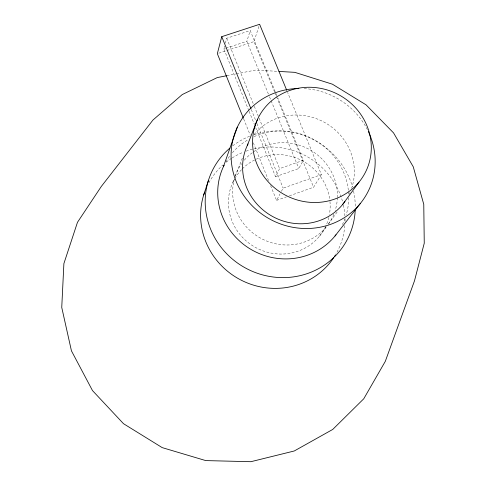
<?xml version="1.0" encoding="UTF-8"?>
<svg xmlns="http://www.w3.org/2000/svg" width="486" height="486" viewBox="0 0 486 486"><rect width="100%" height="100%" fill="white"/><g stroke="black" fill="none" stroke-linecap="round" stroke-linejoin="round"><path stroke-width="0.36" stroke-dasharray="2.43 1.82" d="M248.838 110.693L223.821 48.892L224.587 46.055M225.358 43.224L226.701 38.26L250.211 30.563L275.762 92.978M268.387 94.023L246.864 41.31L250.211 30.563M274.614 92L253.978 41.583L259.141 25.74M232.806 182.432L234.167 178.951M235.26 176.169L242.417 157.926M255.66 127.545L275.556 176.704L279.596 168.618L303.325 160.301L277.773 97.886M270.611 185.646L276.558 200.39L280.015 193.944M281.394 191.363L283.125 188.137L321.386 174.608L287.615 92.431M275.556 176.704L298.811 168.533L303.325 160.301M289.377 195.84L313.592 187.238L321.386 174.608M319.417 236.287L325.954 227.345M328.147 224.338L337.393 211.683M276.558 200.39L286.527 196.848M223.821 48.892L225.261 48.418M225.978 48.181L246.864 41.31M218.767 53.187L253.978 41.583M226.847 75.701L235.698 73.963M236.433 73.817L255.606 70.063L277.463 71.333M276.054 93.677L277.488 97.182M274.9 92.704L313.592 187.238M269.536 96.836L298.811 168.533M226.701 38.26L254.002 105.541M254.287 106.246L258.831 117.46M259.117 118.159L279.596 168.618M251.305 109.605L255.849 120.826M256.985 123.632L283.125 188.137M249.118 111.391L254.518 124.738M243.686 118.949L250.205 135.096M253.321 142.823L268.624 180.731M225.875 161.941A66.169 63.295 28.7 0 1 230.054 155.648M232.411 152.738A66.169 63.295 28.7 0 1 248.638 139.391M254.075 136.633A66.169 63.295 28.7 0 1 348.407 190.87M348.48 191.624A66.169 63.295 28.7 0 1 348.687 194.649M348.741 197.693A66.169 63.295 28.7 0 1 346.22 214.8M345.042 218.384A66.169 63.295 28.7 0 1 342.381 224.575M304.151 88.58A72.888 69.158 28.7 0 1 367.665 130.175M208.859 182.791A72.864 70.039 28.9 0 1 222.843 165.033M226.178 162.203A72.864 70.039 28.9 0 1 231.567 158.327M232.186 157.926A72.864 70.039 28.9 0 1 243.286 152.221M246.062 151.164A72.864 70.039 28.9 0 1 342.733 202.231M343.42 205.092A72.864 70.039 28.9 0 1 344.926 216.082M345.036 219.016A72.864 70.039 28.9 0 1 345.017 221.932M344.817 225.595A72.864 70.039 28.9 0 1 335.571 254.713M254.044 134.598A56.51 53.739 28.8 0 1 324.411 122.32A56.51 53.739 28.8 0 1 351.621 188.361M350.023 192.486A56.51 53.739 28.8 0 1 349.094 194.491M326.392 226.749A52.919 50.605 28.8 0 1 261.79 238.796A52.919 50.605 28.8 0 1 234.386 178.915M235.254 176.072A52.919 50.605 28.8 0 1 241.609 163.654M244.312 160.186A52.919 50.605 28.8 0 1 303.064 146.517A52.919 50.605 28.8 0 1 337.412 196.903M337.387 197.644A52.919 50.605 28.8 0 1 335.121 210.681M333.876 214.144A52.919 50.605 28.8 0 1 328.184 224.429M325.845 226.014A51.382 49.25 28.8 0 1 256.875 248.17A51.382 49.25 28.8 0 1 234.531 179.073M234.908 178.411A51.382 49.25 28.8 0 1 241.779 169.389M242.314 168.849A51.382 49.25 28.8 0 1 255.612 159.469M256.268 159.159A51.382 49.25 28.8 0 1 329.806 200.05M329.958 201.471A51.382 49.25 28.8 0 1 329.447 214.454M328.828 217.43A51.382 49.25 28.8 0 1 326.452 224.641M232.758 145.806A75.773 72.614 28.9 0 1 249.974 136.098M254.16 134.586A75.773 72.614 28.9 0 1 352.465 186.885M353.547 191.144A75.773 72.614 28.9 0 1 355.284 207.218"/><path stroke-width="0.73" d="M286.746 90.323L259.615 24.3L221.756 36.681L217.333 53.66L243.401 118.25M203.701 194.965L208.385 180.567M223.445 166.607L237.332 127.162M247.386 145.259L257.623 119.161M342.679 204.454L359.008 182.104A60.106 56.85 28.8 0 0 319.727 88.179A60.106 56.85 28.8 0 0 257.07 164.365A60.106 56.85 28.8 0 0 359.008 182.104M335.03 235.971L360.29 203.531M226.847 75.701L217.26 77.578L182.256 94.557L152.944 120.054L101.301 186.466L77.474 222.321L63.891 263.576L61.746 307.45L71.442 350.849L92.498 390.592L123.499 423.695L162.209 447.624L205.76 460.594L250.879 461.7L294.249 450.99L332.752 429.43L363.759 398.775L385.301 361.353L414.485 280.835L424.254 243.213L423.768 204.345L413.258 166.789L393.551 132.903L366.001 104.794L332.381 84.181L294.802 72.341L278.976 71.424M221.756 36.681L251.019 108.907M335.96 234.799A66.169 63.295 28.7 0 1 249.525 248.54A66.169 63.295 28.7 0 1 224.095 165.258M368.315 131.506A72.888 69.158 28.7 0 1 325.292 226.014A72.888 69.158 28.7 0 1 232.32 168.363A72.888 69.158 28.7 0 1 298.914 88.464M335.2 255.338A72.864 70.039 28.9 0 1 334.429 256.572M333.627 257.799A72.864 70.039 28.9 0 1 241.25 280.197A72.864 70.039 28.9 0 1 204.63 192.195M344.92 201.514A56.51 53.739 28.8 0 1 270.848 215.492A56.51 53.739 28.8 0 1 248.024 143.935M355.205 210.25A75.773 72.614 28.9 0 1 248.218 269.438A75.773 72.614 28.9 0 1 229.908 148.096"/></g></svg>
